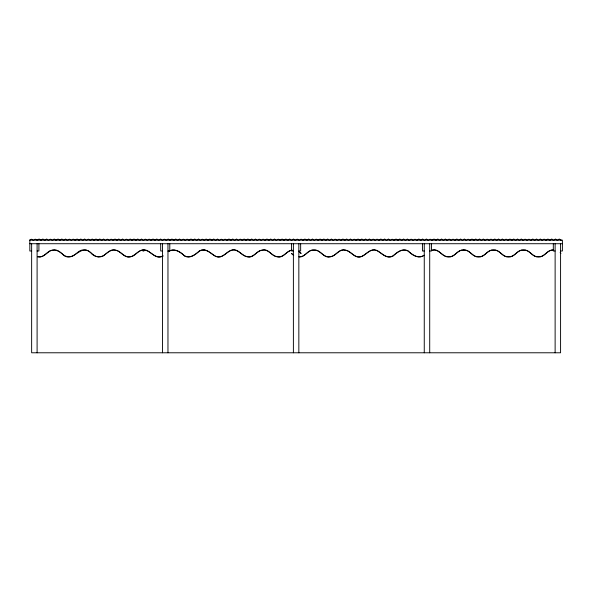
<?xml version="1.0" encoding="UTF-8"?>
<svg xmlns="http://www.w3.org/2000/svg" width="592" height="592" viewBox="0 0 592 592"><rect width="100%" height="100%" fill="white"/><g stroke="black" fill="none" stroke-linecap="round" stroke-linejoin="round"><path stroke-width="0.89" d="M204.062 250.046L203.877 250.016M464.084 250.031L463.802 250.016M203.352 250.068L203.722 250.039M463.284 250.068L463.262 250.12M560.927 253.524L560.136 252.436M168.232 251.578C174.078 247.515 180.412 251.778 184.63 255.877C190.365 258.852 195.397 254.316 199.423 250.89C206.016 247.308 210.774 253.679 215.873 256.366C222.163 258.83 225.774 252.429 230.725 250.386C237.74 247.515 241.218 255.566 247.197 256.662C253.672 258.327 256.329 250.69 262.101 250.076C268.635 248.344 271.38 255.914 277.123 256.662C283.605 258.327 286.262 250.69 292.034 250.076M168.343 251.704C174.144 247.671 180.36 252 184.541 256.018C190.321 259.007 195.456 254.538 199.504 251.03C206.068 247.471 210.722 253.924 215.814 256.514C222.133 258.993 225.833 252.658 230.784 250.534C237.769 247.7 241.173 255.811 247.167 256.817C253.672 258.519 256.373 250.912 262.13 250.231C268.635 248.529 271.336 256.136 277.093 256.817C283.598 258.519 286.306 250.912 292.063 250.231M424.116 255.219C418.359 259.229 412.269 254.819 408.11 250.89C402.294 247.885 397.047 252.296 392.977 255.877C386.45 259.414 381.899 252.888 376.808 250.386C370.459 247.885 366.67 254.16 361.727 256.366C354.771 259.17 351.441 251.001 345.432 250.076C338.898 248.344 336.152 255.914 330.41 256.662C323.417 258.415 320.701 249.41 314.012 249.972C307.692 249.299 305.331 257.335 299.049 256.758M424.227 255.344C418.426 259.377 412.21 255.048 408.029 251.03C402.249 248.041 397.106 252.51 393.058 256.018C386.502 259.577 381.847 253.124 376.749 250.534C370.429 248.055 366.729 254.39 361.786 256.514C354.793 259.348 351.396 251.237 345.402 250.231C338.898 248.529 336.197 256.136 330.44 256.817C323.417 258.623 320.679 249.632 314.012 250.127C307.714 249.506 305.354 257.542 299.049 256.921M162.978 255.877C156.451 259.414 151.907 252.888 146.809 250.386C140.459 247.885 136.678 254.16 131.727 256.366C124.771 259.17 121.441 251.001 115.433 250.076C108.906 248.344 106.153 255.914 100.411 256.662C93.418 258.415 90.709 249.41 84.02 249.972C77.693 249.299 75.332 257.335 69.049 256.758C62.404 257.187 59.644 248.226 52.599 250.076C46.827 250.69 44.171 258.327 37.696 256.662M163.066 256.018C154.808 260.665 150.708 249.262 142.968 250.127L142.968 251.038L143.871 251.038L143.871 250.127C138.017 249.461 135.82 256.388 130.366 256.817C124.468 258.312 121.582 252.236 116.824 250.534C111.259 248.492 107.1 253.013 103.208 256.018C98.834 258.045 93.321 256.499 90.576 252.547C80.83 243.364 73.571 262.515 63.588 255.344C60.391 251.341 54.871 248.581 49.861 251.03C46.139 253.546 42.861 258.016 37.666 256.817M432.241 250.076C439.286 248.226 442.046 257.187 448.692 256.758C454.974 257.335 457.335 249.299 463.662 249.972C469.981 249.299 472.342 257.335 478.625 256.758C484.9 257.335 487.26 249.299 493.587 249.972C499.914 249.299 502.275 257.335 508.55 256.758C514.833 257.335 517.193 249.299 523.513 249.972C529.84 249.299 532.201 257.335 538.483 256.758C544.758 257.335 547.119 249.299 553.446 249.972M432.271 250.231C439.286 248.425 442.024 257.416 448.692 256.921C454.996 257.542 457.357 249.506 463.662 250.127C469.959 249.506 472.32 257.542 478.625 256.921C484.922 257.542 487.283 249.506 493.587 250.127C499.892 249.506 502.253 257.542 508.55 256.921C514.855 257.542 517.216 249.506 523.513 250.127C529.818 249.506 532.178 257.542 538.483 256.921C544.781 257.542 547.141 249.506 553.446 250.127M29.822 243.719L562.4 243.719M203.337 250.12L203.715 250.113M31.642 250.993L29.822 250.993L29.822 240.145L562.4 240.145L562.4 250.993L560.58 250.993M37.096 250.993L38.909 250.993L38.909 243.719M162.511 250.993L160.698 250.993L160.698 243.719M167.965 250.993L169.786 250.993L169.786 243.719M293.388 250.993L291.567 250.993L291.567 243.719M298.842 250.993L300.655 250.993L300.655 243.719M424.257 250.993L422.436 250.993L422.436 243.719M429.711 250.993L431.531 250.993L431.531 243.719M555.126 250.993L553.313 250.993L553.313 243.719M299.093 251.578L301.143 253.428L298.982 251.704M293.699 255.219L291.567 253.524L293.588 255.344M561.26 240.1L561.26 240.145A1.347 1.347 0 0 1 560.269 239.708A1.332 1.332 0 0 0 558.3 239.656A1.236 1.236 0 0 1 556.473 239.708A1.332 1.332 0 0 0 554.504 239.708A1.236 1.236 0 0 1 552.684 239.708A1.332 1.332 0 0 0 550.715 239.708A1.236 1.236 0 0 1 548.888 239.708A1.31 1.31 0 0 0 546.956 239.708A1.265 1.265 0 0 1 545.091 239.656A1.362 1.362 0 0 0 543.093 239.656A1.214 1.214 0 0 1 541.303 239.656A1.332 1.332 0 0 0 539.334 239.656A1.236 1.236 0 0 1 537.506 239.708A1.332 1.332 0 0 0 535.538 239.708A1.214 1.214 0 0 1 533.755 239.656A1.332 1.332 0 0 0 531.786 239.656A1.236 1.236 0 0 1 529.958 239.708A1.362 1.362 0 0 0 527.953 239.708A1.236 1.236 0 0 1 526.133 239.656A1.362 1.362 0 0 0 524.127 239.708A1.214 1.214 0 0 1 523.284 240.049L523.284 240.145A1.347 1.347 0 0 1 522.292 239.656A1.332 1.332 0 0 0 520.324 239.656A1.236 1.236 0 0 1 518.496 239.656A1.332 1.332 0 0 0 516.527 239.656A1.236 1.236 0 0 1 514.707 239.708A1.332 1.332 0 0 0 512.739 239.708A1.236 1.236 0 0 1 510.911 239.708A1.31 1.31 0 0 0 508.979 239.708A1.265 1.265 0 0 1 507.122 239.708A1.362 1.362 0 0 0 505.117 239.656A1.214 1.214 0 0 1 503.326 239.656A1.332 1.332 0 0 0 501.357 239.656A1.236 1.236 0 0 1 499.537 239.708A1.332 1.332 0 0 0 497.569 239.708A1.214 1.214 0 0 1 495.778 239.656A1.332 1.332 0 0 0 493.809 239.656A1.236 1.236 0 0 1 491.982 239.656A1.362 1.362 0 0 0 489.984 239.656A1.236 1.236 0 0 1 488.156 239.656A1.362 1.362 0 0 0 486.15 239.708A1.214 1.214 0 0 1 485.307 240.049L485.307 240.145A1.347 1.347 0 0 1 484.315 239.708A1.332 1.332 0 0 0 482.347 239.656A1.236 1.236 0 0 1 480.519 239.708A1.332 1.332 0 0 0 478.551 239.708A1.236 1.236 0 0 1 476.73 239.656A1.332 1.332 0 0 0 474.762 239.656A1.236 1.236 0 0 1 472.934 239.708A1.31 1.31 0 0 0 471.003 239.708A1.265 1.265 0 0 1 469.145 239.708A1.362 1.362 0 0 0 467.14 239.708A1.214 1.214 0 0 1 465.349 239.708A1.332 1.332 0 0 0 463.381 239.708A1.236 1.236 0 0 1 461.56 239.708A1.332 1.332 0 0 0 459.592 239.708A1.214 1.214 0 0 1 457.801 239.708A1.332 1.332 0 0 0 455.833 239.708A1.236 1.236 0 0 1 454.005 239.656A1.362 1.362 0 0 0 452.007 239.708A1.236 1.236 0 0 1 450.179 239.656A1.362 1.362 0 0 0 448.174 239.656A1.214 1.214 0 0 1 447.33 240.049L447.33 240.145A1.347 1.347 0 0 1 446.338 239.656A1.332 1.332 0 0 0 444.37 239.656A1.236 1.236 0 0 1 442.55 239.656A1.332 1.332 0 0 0 440.581 239.656A1.236 1.236 0 0 1 438.753 239.708A1.332 1.332 0 0 0 436.785 239.708A1.236 1.236 0 0 1 434.957 239.708A1.31 1.31 0 0 0 433.026 239.708A1.265 1.265 0 0 1 431.168 239.708A1.362 1.362 0 0 0 429.163 239.708A1.214 1.214 0 0 1 427.372 239.708A1.332 1.332 0 0 0 425.404 239.708A1.236 1.236 0 0 1 423.583 239.656A1.332 1.332 0 0 0 421.615 239.656A1.214 1.214 0 0 1 419.824 239.656A1.332 1.332 0 0 0 417.856 239.656A1.236 1.236 0 0 1 416.035 239.708A1.362 1.362 0 0 0 414.03 239.708A1.236 1.236 0 0 1 412.202 239.708A1.362 1.362 0 0 0 410.197 239.656A1.214 1.214 0 0 1 409.353 240.049L409.353 240.145A1.347 1.347 0 0 1 408.362 239.708A1.332 1.332 0 0 0 406.393 239.656A1.236 1.236 0 0 1 404.573 239.656A1.332 1.332 0 0 0 402.604 239.656A1.236 1.236 0 0 1 400.777 239.708A1.332 1.332 0 0 0 398.808 239.708A1.236 1.236 0 0 1 396.988 239.708A1.31 1.31 0 0 0 395.056 239.708A1.265 1.265 0 0 1 393.192 239.708A1.362 1.362 0 0 0 391.186 239.708A1.214 1.214 0 0 1 389.403 239.708A1.332 1.332 0 0 0 387.434 239.708A1.236 1.236 0 0 1 385.607 239.708A1.332 1.332 0 0 0 383.638 239.708A1.214 1.214 0 0 1 381.847 239.708A1.332 1.332 0 0 0 379.879 239.708A1.236 1.236 0 0 1 378.059 239.656A1.362 1.362 0 0 0 376.053 239.708A1.236 1.236 0 0 1 374.225 239.656A1.362 1.362 0 0 0 372.227 239.656A1.214 1.214 0 0 1 371.384 240.049L371.384 240.145A1.347 1.347 0 0 1 370.385 239.656A1.332 1.332 0 0 0 368.416 239.656A1.236 1.236 0 0 1 366.596 239.656A1.332 1.332 0 0 0 364.628 239.656A1.236 1.236 0 0 1 362.8 239.708A1.332 1.332 0 0 0 360.831 239.708A1.236 1.236 0 0 1 359.011 239.656A1.31 1.31 0 0 0 357.08 239.656A1.265 1.265 0 0 1 355.215 239.708A1.362 1.362 0 0 0 353.209 239.708A1.214 1.214 0 0 1 351.426 239.656A1.332 1.332 0 0 0 349.458 239.656A1.236 1.236 0 0 1 347.63 239.656A1.332 1.332 0 0 0 345.661 239.656A1.214 1.214 0 0 1 343.871 239.656A1.332 1.332 0 0 0 341.91 239.656A1.236 1.236 0 0 1 340.082 239.708A1.362 1.362 0 0 0 338.076 239.708A1.236 1.236 0 0 1 336.256 239.708A1.362 1.362 0 0 0 334.251 239.656A1.214 1.214 0 0 1 333.407 240.1A1.347 1.347 0 0 1 332.415 239.708A1.332 1.332 0 0 0 330.447 239.656A1.236 1.236 0 0 1 328.619 239.656A1.332 1.332 0 0 0 326.651 239.656A1.236 1.236 0 0 1 324.823 239.708A1.332 1.332 0 0 0 322.862 239.708A1.236 1.236 0 0 1 321.034 239.708A1.31 1.31 0 0 0 319.103 239.708A1.265 1.265 0 0 1 317.238 239.656A1.362 1.362 0 0 0 315.24 239.656A1.214 1.214 0 0 1 313.449 239.708A1.332 1.332 0 0 0 311.481 239.708A1.236 1.236 0 0 1 309.653 239.656A1.332 1.332 0 0 0 307.685 239.656A1.214 1.214 0 0 1 305.901 239.708A1.332 1.332 0 0 0 303.933 239.708A1.236 1.236 0 0 1 302.105 239.656A1.362 1.362 0 0 0 300.1 239.708A1.236 1.236 0 0 1 298.279 239.656A1.362 1.362 0 0 0 296.274 239.656A1.214 1.214 0 0 1 295.43 240.049L295.43 240.145A1.347 1.347 0 0 1 294.439 239.656A1.332 1.332 0 0 0 292.47 239.656A1.236 1.236 0 0 1 290.642 239.708A1.332 1.332 0 0 0 288.674 239.708A1.236 1.236 0 0 1 286.854 239.708A1.332 1.332 0 0 0 284.885 239.708A1.236 1.236 0 0 1 283.057 239.708A1.31 1.31 0 0 0 281.126 239.708A1.265 1.265 0 0 1 279.269 239.656A1.362 1.362 0 0 0 277.263 239.708A1.214 1.214 0 0 1 275.472 239.656A1.332 1.332 0 0 0 273.504 239.656A1.236 1.236 0 0 1 271.676 239.656A1.332 1.332 0 0 0 269.715 239.656A1.214 1.214 0 0 1 267.924 239.708A1.332 1.332 0 0 0 265.956 239.708A1.236 1.236 0 0 1 264.128 239.708A1.362 1.362 0 0 0 262.123 239.656A1.236 1.236 0 0 1 260.302 239.708A1.362 1.362 0 0 0 258.297 239.656A1.214 1.214 0 0 1 257.453 240.1A1.347 1.347 0 0 1 256.462 239.708A1.332 1.332 0 0 0 254.493 239.656A1.236 1.236 0 0 1 252.666 239.708A1.332 1.332 0 0 0 250.697 239.708A1.236 1.236 0 0 1 248.877 239.656A1.332 1.332 0 0 0 246.908 239.656A1.236 1.236 0 0 1 245.081 239.708A1.31 1.31 0 0 0 243.149 239.708A1.265 1.265 0 0 1 241.292 239.656A1.362 1.362 0 0 0 239.286 239.656A1.214 1.214 0 0 1 237.496 239.708A1.332 1.332 0 0 0 235.527 239.708A1.236 1.236 0 0 1 233.707 239.708A1.332 1.332 0 0 0 231.738 239.708A1.214 1.214 0 0 1 229.948 239.656A1.332 1.332 0 0 0 227.979 239.656A1.236 1.236 0 0 1 226.151 239.708A1.362 1.362 0 0 0 224.153 239.656A1.236 1.236 0 0 1 222.326 239.708A1.362 1.362 0 0 0 220.32 239.708A1.214 1.214 0 0 1 219.477 240.1A1.347 1.347 0 0 1 218.485 239.708A1.332 1.332 0 0 0 216.517 239.656A1.236 1.236 0 0 1 214.689 239.708A1.332 1.332 0 0 0 212.728 239.708A1.236 1.236 0 0 1 210.9 239.656A1.332 1.332 0 0 0 208.932 239.656A1.236 1.236 0 0 1 207.104 239.708A1.31 1.31 0 0 0 205.172 239.708A1.265 1.265 0 0 1 203.315 239.656A1.362 1.362 0 0 0 201.31 239.708A1.214 1.214 0 0 1 199.519 239.656A1.332 1.332 0 0 0 197.55 239.656A1.236 1.236 0 0 1 195.73 239.708A1.332 1.332 0 0 0 193.762 239.708A1.214 1.214 0 0 1 191.971 239.656A1.332 1.332 0 0 0 190.002 239.656A1.236 1.236 0 0 1 188.182 239.708A1.362 1.362 0 0 0 186.177 239.656A1.236 1.236 0 0 1 184.349 239.708A1.362 1.362 0 0 0 182.343 239.656A1.214 1.214 0 0 1 181.5 240.049L181.5 240.145A1.347 1.347 0 0 1 180.508 239.708A1.332 1.332 0 0 0 178.54 239.656A1.236 1.236 0 0 1 176.719 239.656A1.332 1.332 0 0 0 174.751 239.656A1.236 1.236 0 0 1 172.923 239.708A1.332 1.332 0 0 0 170.955 239.708A1.236 1.236 0 0 1 169.134 239.708A1.31 1.31 0 0 0 167.196 239.708A1.265 1.265 0 0 1 165.338 239.656A1.362 1.362 0 0 0 163.333 239.708A1.214 1.214 0 0 1 161.542 239.656A1.332 1.332 0 0 0 159.581 239.656A1.236 1.236 0 0 1 157.753 239.656A1.332 1.332 0 0 0 155.785 239.656A1.214 1.214 0 0 1 153.994 239.708A1.332 1.332 0 0 0 152.026 239.708A1.236 1.236 0 0 1 150.205 239.708A1.362 1.362 0 0 0 148.2 239.656A1.236 1.236 0 0 1 146.372 239.656A1.362 1.362 0 0 0 144.374 239.656A1.214 1.214 0 0 1 143.53 240.1A1.347 1.347 0 0 1 142.531 239.708A1.332 1.332 0 0 0 140.563 239.656A1.236 1.236 0 0 1 138.743 239.656A1.332 1.332 0 0 0 136.774 239.656A1.236 1.236 0 0 1 134.946 239.656A1.332 1.332 0 0 0 132.978 239.656A1.236 1.236 0 0 1 131.158 239.708A1.31 1.31 0 0 0 129.226 239.708A1.265 1.265 0 0 1 127.361 239.656A1.362 1.362 0 0 0 125.356 239.708A1.214 1.214 0 0 1 123.573 239.708A1.332 1.332 0 0 0 121.604 239.708A1.236 1.236 0 0 1 119.776 239.708A1.332 1.332 0 0 0 117.808 239.708A1.214 1.214 0 0 1 116.017 239.656A1.332 1.332 0 0 0 114.049 239.656A1.236 1.236 0 0 1 112.228 239.708A1.362 1.362 0 0 0 110.223 239.656A1.236 1.236 0 0 1 108.403 239.708A1.362 1.362 0 0 0 106.397 239.656A1.214 1.214 0 0 1 105.554 240.1A1.347 1.347 0 0 1 104.555 239.708A1.332 1.332 0 0 0 102.594 239.656A1.236 1.236 0 0 1 100.766 239.656A1.332 1.332 0 0 0 98.797 239.656A1.236 1.236 0 0 1 96.97 239.656A1.332 1.332 0 0 0 95.001 239.656A1.236 1.236 0 0 1 93.181 239.656A1.31 1.31 0 0 0 91.249 239.656A1.265 1.265 0 0 1 89.385 239.656A1.362 1.362 0 0 0 87.387 239.656A1.214 1.214 0 0 1 85.596 239.708A1.332 1.332 0 0 0 83.627 239.708A1.236 1.236 0 0 1 81.8 239.708A1.332 1.332 0 0 0 79.831 239.708A1.214 1.214 0 0 1 78.048 239.656A1.332 1.332 0 0 0 76.079 239.656A1.236 1.236 0 0 1 74.252 239.656A1.362 1.362 0 0 0 72.246 239.656A1.236 1.236 0 0 1 70.426 239.656A1.362 1.362 0 0 0 68.42 239.708A1.214 1.214 0 0 1 67.577 240.049L67.577 240.145A1.347 1.347 0 0 1 66.585 239.708A1.332 1.332 0 0 0 64.617 239.656A1.236 1.236 0 0 1 62.789 239.656A1.332 1.332 0 0 0 60.821 239.656A1.236 1.236 0 0 1 59 239.656A1.332 1.332 0 0 0 57.032 239.656A1.236 1.236 0 0 1 55.204 239.708A1.31 1.31 0 0 0 53.273 239.708A1.265 1.265 0 0 1 51.408 239.656A1.362 1.362 0 0 0 49.41 239.708A1.214 1.214 0 0 1 47.619 239.708A1.332 1.332 0 0 0 45.651 239.708A1.236 1.236 0 0 1 43.823 239.708A1.332 1.332 0 0 0 41.854 239.708A1.214 1.214 0 0 1 40.071 239.708A1.332 1.332 0 0 0 38.103 239.708A1.236 1.236 0 0 1 36.275 239.656A1.362 1.362 0 0 0 34.269 239.708A1.236 1.236 0 0 1 32.449 239.708A1.362 1.362 0 0 0 30.444 239.708A1.214 1.214 0 0 1 29.6 240.049L29.6 240.1M560.58 243.719L560.58 352.78L31.642 352.78L31.642 243.719M555.126 243.719L555.126 352.78M429.711 243.719L429.711 352.78M424.257 243.719L424.257 352.78M298.842 243.719L298.842 352.78M293.388 243.719L293.388 352.78M167.965 243.719L167.965 352.78M162.511 243.719L162.511 352.78M37.096 243.719L37.096 352.78M539.334 239.708A1.332 1.332 0 0 1 541.303 239.708M531.786 239.708A1.332 1.332 0 0 1 533.755 239.708M558.3 239.708A1.332 1.332 0 0 1 560.269 239.708M535.538 239.656A1.332 1.332 0 0 1 537.506 239.656M546.956 239.656A1.31 1.31 0 0 1 548.888 239.656M550.715 239.656A1.332 1.332 0 0 1 552.684 239.656M554.504 239.656A1.332 1.332 0 0 1 556.473 239.656M516.527 239.708A1.332 1.332 0 0 1 518.496 239.708M501.357 239.708A1.332 1.332 0 0 1 503.326 239.708M493.809 239.708A1.332 1.332 0 0 1 495.778 239.708M520.324 239.708A1.332 1.332 0 0 1 522.292 239.708M497.569 239.656A1.332 1.332 0 0 1 499.537 239.656M508.979 239.656A1.31 1.31 0 0 1 510.911 239.656M512.739 239.656A1.332 1.332 0 0 1 514.707 239.656M474.762 239.708A1.332 1.332 0 0 1 476.73 239.708M482.347 239.708A1.332 1.332 0 0 1 484.315 239.708M455.833 239.656A1.332 1.332 0 0 1 457.801 239.656M459.592 239.656A1.332 1.332 0 0 1 461.56 239.656M463.381 239.656A1.332 1.332 0 0 1 465.349 239.656M471.003 239.656A1.31 1.31 0 0 1 472.934 239.656M478.551 239.656A1.332 1.332 0 0 1 480.519 239.656M440.581 239.708A1.332 1.332 0 0 1 442.55 239.708M417.856 239.708A1.332 1.332 0 0 1 419.824 239.708M421.615 239.708A1.332 1.332 0 0 1 423.583 239.708M444.37 239.708A1.332 1.332 0 0 1 446.338 239.708M425.404 239.656A1.332 1.332 0 0 1 427.372 239.656M433.026 239.656A1.31 1.31 0 0 1 434.957 239.656M436.785 239.656A1.332 1.332 0 0 1 438.753 239.656M402.604 239.708A1.332 1.332 0 0 1 404.573 239.708M406.393 239.708A1.332 1.332 0 0 1 408.362 239.708M379.879 239.656A1.332 1.332 0 0 1 381.847 239.656M383.638 239.656A1.332 1.332 0 0 1 385.607 239.656M387.434 239.656A1.332 1.332 0 0 1 389.403 239.656M395.056 239.656A1.31 1.31 0 0 1 396.988 239.656M398.808 239.656A1.332 1.332 0 0 1 400.777 239.656M364.628 239.708A1.332 1.332 0 0 1 366.596 239.708M349.458 239.708A1.332 1.332 0 0 1 351.426 239.708M357.08 239.708A1.31 1.31 0 0 1 359.011 239.708M341.91 239.708A1.332 1.332 0 0 1 343.871 239.708M345.661 239.708A1.332 1.332 0 0 1 347.63 239.708M368.416 239.708A1.332 1.332 0 0 1 370.385 239.708M360.831 239.656A1.332 1.332 0 0 1 362.8 239.656M326.651 239.708A1.332 1.332 0 0 1 328.619 239.708M307.685 239.708A1.332 1.332 0 0 1 309.653 239.708M330.447 239.708A1.332 1.332 0 0 1 332.415 239.708M303.933 239.656A1.332 1.332 0 0 1 305.901 239.656M311.481 239.656A1.332 1.332 0 0 1 313.449 239.656M319.103 239.656A1.31 1.31 0 0 1 321.034 239.656M322.862 239.656A1.332 1.332 0 0 1 324.823 239.656M273.504 239.708A1.332 1.332 0 0 1 275.472 239.708M269.715 239.708A1.332 1.332 0 0 1 271.676 239.708M292.47 239.708A1.332 1.332 0 0 1 294.439 239.708M265.956 239.656A1.332 1.332 0 0 1 267.924 239.656M281.126 239.656A1.31 1.31 0 0 1 283.057 239.656M284.885 239.656A1.332 1.332 0 0 1 286.854 239.656M288.674 239.656A1.332 1.332 0 0 1 290.642 239.656M246.908 239.708A1.332 1.332 0 0 1 248.877 239.708M227.979 239.708A1.332 1.332 0 0 1 229.948 239.708M254.493 239.708A1.332 1.332 0 0 1 256.462 239.708M231.738 239.656A1.332 1.332 0 0 1 233.707 239.656M235.527 239.656A1.332 1.332 0 0 1 237.496 239.656M243.149 239.656A1.31 1.31 0 0 1 245.081 239.656M250.697 239.656A1.332 1.332 0 0 1 252.666 239.656M197.55 239.708A1.332 1.332 0 0 1 199.519 239.708M208.932 239.708A1.332 1.332 0 0 1 210.9 239.708M190.002 239.708A1.332 1.332 0 0 1 191.971 239.708M216.517 239.708A1.332 1.332 0 0 1 218.485 239.708M193.762 239.656A1.332 1.332 0 0 1 195.73 239.656M205.172 239.656A1.31 1.31 0 0 1 207.104 239.656M212.728 239.656A1.332 1.332 0 0 1 214.689 239.656M174.751 239.708A1.332 1.332 0 0 1 176.719 239.708M159.581 239.708A1.332 1.332 0 0 1 161.542 239.708M155.785 239.708A1.332 1.332 0 0 1 157.753 239.708M178.54 239.708A1.332 1.332 0 0 1 180.508 239.708M152.026 239.656A1.332 1.332 0 0 1 153.994 239.656M167.196 239.656A1.31 1.31 0 0 1 169.134 239.656M170.955 239.656A1.332 1.332 0 0 1 172.923 239.656M136.774 239.708A1.332 1.332 0 0 1 138.743 239.708M132.978 239.708A1.332 1.332 0 0 1 134.946 239.708M114.049 239.708A1.332 1.332 0 0 1 116.017 239.708M140.563 239.708A1.332 1.332 0 0 1 142.531 239.708M117.808 239.656A1.332 1.332 0 0 1 119.776 239.656M121.604 239.656A1.332 1.332 0 0 1 123.573 239.656M129.226 239.656A1.31 1.31 0 0 1 131.158 239.656M98.797 239.708A1.332 1.332 0 0 1 100.766 239.708M91.249 239.708A1.31 1.31 0 0 1 93.181 239.708M95.001 239.708A1.332 1.332 0 0 1 96.97 239.708M76.079 239.708A1.332 1.332 0 0 1 78.048 239.708M102.594 239.708A1.332 1.332 0 0 1 104.555 239.708M79.831 239.656A1.332 1.332 0 0 1 81.8 239.656M83.627 239.656A1.332 1.332 0 0 1 85.596 239.656M60.821 239.708A1.332 1.332 0 0 1 62.789 239.708M57.032 239.708A1.332 1.332 0 0 1 59 239.708M64.617 239.708A1.332 1.332 0 0 1 66.585 239.708M38.103 239.656A1.332 1.332 0 0 1 40.071 239.656M41.854 239.656A1.332 1.332 0 0 1 43.823 239.656M45.651 239.656A1.332 1.332 0 0 1 47.619 239.656M53.273 239.656A1.31 1.31 0 0 1 55.204 239.656"/></g></svg>
